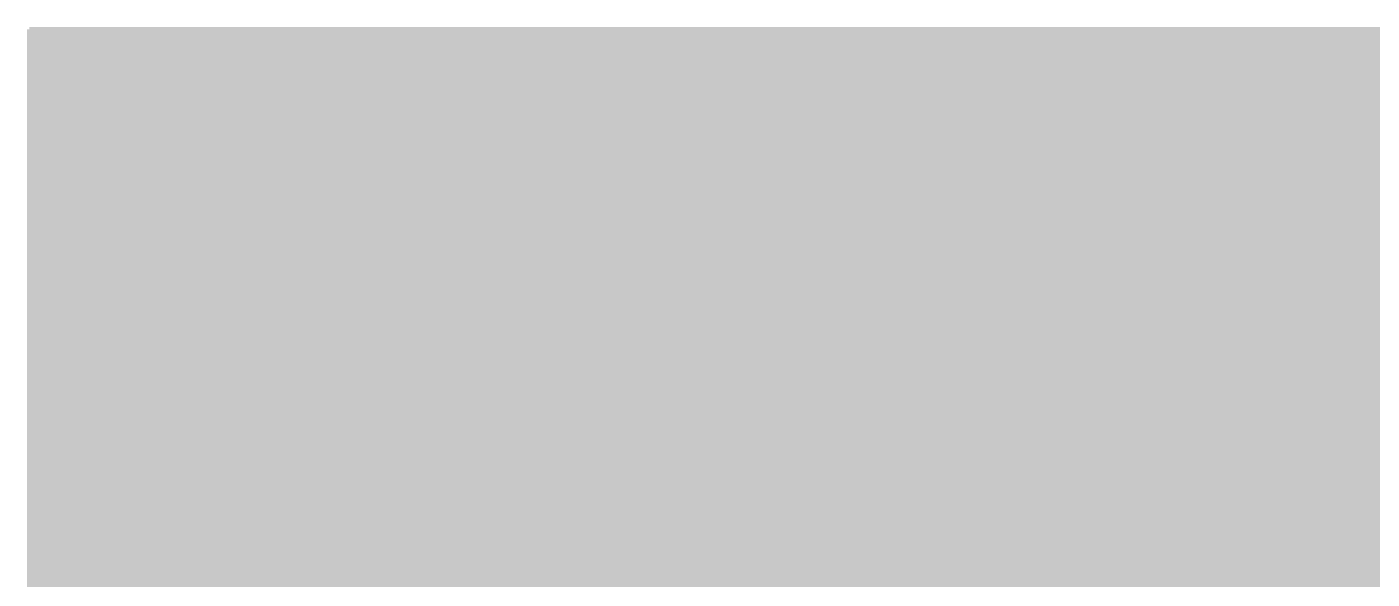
# Model space of a CAD drawing. Header units: millimetres. Extents: x 0 to 5423, y 0 to 5425.
# Drawn here: x 0.25 to 14.92, y 45.28 to 51.31 of the extents above; entities that cross this region are included whole.
import ezdxf

# ---------------------------------------------------------------- set-up
doc = ezdxf.new("R2010")
doc.units = ezdxf.units.MM
for name, color, linetype in [('BottomLayer', 5, 'Continuous'), ('BottomSolder', 6, 'Continuous'), ('TopLayer', 1, 'Continuous'), ('TopSolder', 216, 'Continuous'), ('ViaHoleLayer', 16, 'Continuous')]:
    doc.layers.add(name, color=color, linetype=linetype)

msp = doc.modelspace()

# ---------------------------------------------------------------- hatches: boundary and pattern name
at = {"layer": 'BottomLayer'}
msp.add_hatch(color=5, dxfattribs=at).paths.add_polyline_path([(25.019, 27.407), (25.019, 51.308), (0.279, 51.308), (0.279, 27.407)])
h = msp.add_hatch(color=5, dxfattribs=at)
edge = h.paths.add_edge_path()
edge.add_arc((11.365, 49.789), 0.3, 0, 360)
h = msp.add_hatch(color=5, dxfattribs=at)
edge = h.paths.add_edge_path()
edge.add_arc((13.778, 49.789), 0.3, 0, 360)
h = msp.add_hatch(color=5, dxfattribs=at)
edge = h.paths.add_edge_path()
edge.add_arc((11.365, 47.274), 0.3, 0, 360)
h = msp.add_hatch(color=5, dxfattribs=at)
edge = h.paths.add_edge_path()
edge.add_arc((13.778, 47.274), 0.3, 0, 360)
h = msp.add_hatch(color=5, dxfattribs=at)
edge = h.paths.add_edge_path()
edge.add_arc((2.637, 45.756), 0.3, 0, 360)
h = msp.add_hatch(color=5, dxfattribs=at)
edge = h.paths.add_edge_path()
edge.add_arc((5.151, 45.756), 0.3, 0, 360)
at = {"layer": 'BottomSolder'}
msp.add_hatch(color=6, dxfattribs=at).paths.add_polyline_path([(0.254, 35.746), (25.019, 35.746), (25.019, 51.283), (0.254, 51.283)])
h = msp.add_hatch(color=6, dxfattribs=at)
edge = h.paths.add_edge_path()
edge.add_arc((11.365, 49.789), 0.402, 0, 360)
h = msp.add_hatch(color=6, dxfattribs=at)
edge = h.paths.add_edge_path()
edge.add_arc((13.778, 49.789), 0.402, 0, 360)
h = msp.add_hatch(color=6, dxfattribs=at)
edge = h.paths.add_edge_path()
edge.add_arc((11.365, 47.274), 0.402, 0, 360)
h = msp.add_hatch(color=6, dxfattribs=at)
edge = h.paths.add_edge_path()
edge.add_arc((13.778, 47.274), 0.402, 0, 360)
h = msp.add_hatch(color=6, dxfattribs=at)
edge = h.paths.add_edge_path()
edge.add_arc((2.637, 45.756), 0.402, 0, 360)
h = msp.add_hatch(color=6, dxfattribs=at)
edge = h.paths.add_edge_path()
edge.add_arc((5.151, 45.756), 0.402, 0, 360)
at = {"layer": 'TopLayer'}
for points in [[(25.019, 27.407), (25.019, 51.308), (0.279, 51.308), (0.279, 27.407)], [(0.416, 27.433), (8.077, 27.433), (8.077, 49.937), (0.416, 49.937)]]:
    msp.add_hatch(color=1, dxfattribs=at).paths.add_polyline_path(points)
h = msp.add_hatch(color=1, dxfattribs=at)
edge = h.paths.add_edge_path()
edge.add_arc((11.365, 49.789), 0.3, 0, 360)
h = msp.add_hatch(color=1, dxfattribs=at)
edge = h.paths.add_edge_path()
edge.add_arc((13.778, 49.789), 0.3, 0, 360)
h = msp.add_hatch(color=1, dxfattribs=at)
edge = h.paths.add_edge_path()
edge.add_arc((11.365, 47.274), 0.3, 0, 360)
h = msp.add_hatch(color=1, dxfattribs=at)
edge = h.paths.add_edge_path()
edge.add_arc((13.778, 47.274), 0.3, 0, 360)
h = msp.add_hatch(color=1, dxfattribs=at)
edge = h.paths.add_edge_path()
edge.add_arc((2.637, 45.756), 0.3, 0, 360)
h = msp.add_hatch(color=1, dxfattribs=at)
edge = h.paths.add_edge_path()
edge.add_arc((5.151, 45.756), 0.3, 0, 360)
at = {"layer": 'TopSolder'}
msp.add_hatch(color=216, dxfattribs=at).paths.add_polyline_path([(0.254, 35.746), (19.431, 35.746), (19.431, 51.283), (0.254, 51.283)])
h = msp.add_hatch(color=216, dxfattribs=at)
edge = h.paths.add_edge_path()
edge.add_arc((11.365, 49.789), 0.402, 0, 360)
h = msp.add_hatch(color=216, dxfattribs=at)
edge = h.paths.add_edge_path()
edge.add_arc((13.778, 49.789), 0.402, 0, 360)
h = msp.add_hatch(color=216, dxfattribs=at)
edge = h.paths.add_edge_path()
edge.add_arc((11.365, 47.274), 0.402, 0, 360)
h = msp.add_hatch(color=216, dxfattribs=at)
edge = h.paths.add_edge_path()
edge.add_arc((13.778, 47.274), 0.402, 0, 360)
h = msp.add_hatch(color=216, dxfattribs=at)
edge = h.paths.add_edge_path()
edge.add_arc((2.637, 45.756), 0.402, 0, 360)
h = msp.add_hatch(color=216, dxfattribs=at)
edge = h.paths.add_edge_path()
edge.add_arc((5.151, 45.756), 0.402, 0, 360)
at = {"layer": 'ViaHoleLayer'}
h = msp.add_hatch(color=16, dxfattribs=at)
edge = h.paths.add_edge_path()
edge.add_arc((11.365, 49.789), 0.15, 0, 360)
h = msp.add_hatch(color=16, dxfattribs=at)
edge = h.paths.add_edge_path()
edge.add_arc((13.778, 49.789), 0.15, 0, 360)
h = msp.add_hatch(color=16, dxfattribs=at)
edge = h.paths.add_edge_path()
edge.add_arc((11.365, 47.274), 0.15, 0, 360)
h = msp.add_hatch(color=16, dxfattribs=at)
edge = h.paths.add_edge_path()
edge.add_arc((13.778, 47.274), 0.15, 0, 360)
h = msp.add_hatch(color=16, dxfattribs=at)
edge = h.paths.add_edge_path()
edge.add_arc((2.637, 45.756), 0.15, 0, 360)
h = msp.add_hatch(color=16, dxfattribs=at)
edge = h.paths.add_edge_path()
edge.add_arc((5.151, 45.756), 0.15, 0, 360)

doc.saveas('drawing.dxf')
